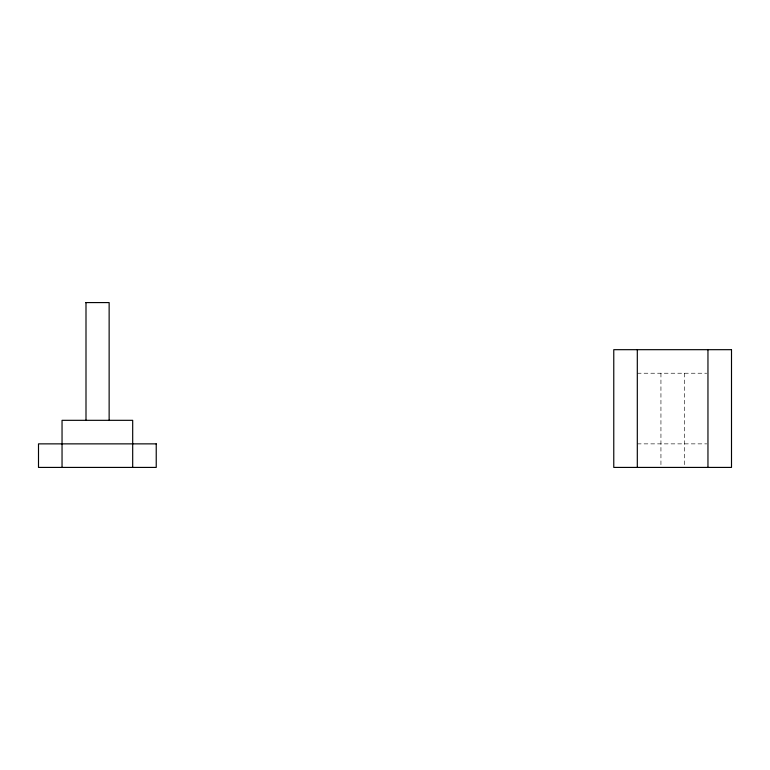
<?xml version="1.0" encoding="UTF-8"?>
<svg xmlns="http://www.w3.org/2000/svg" width="770" height="770" viewBox="0 0 770 770"><rect width="100%" height="100%" fill="white"/><g stroke="black" fill="none" stroke-linecap="round" stroke-linejoin="round"><path stroke-width="0.58" stroke-dasharray="3.85 2.89" d="M637.31 373.229L706.754 373.229M637.31 443.867L706.754 443.867M684.318 373.229L684.318 466.225M660.939 373.229L660.939 467.419"/><path stroke-width="1.16" d="M85.595 302.581L109.138 302.581L109.138 420.324M707.957 349.676L707.957 467.419M637.31 349.676L637.31 467.419M132.69 467.419L132.69 420.324L62.043 420.324L62.043 467.419M85.999 302.581L85.999 420.324M731.5 349.676L613.767 349.676L613.767 467.419L731.5 467.419L731.5 349.676M156.233 443.867L38.5 443.867L38.5 467.419L156.233 467.419L156.233 443.867"/></g></svg>
